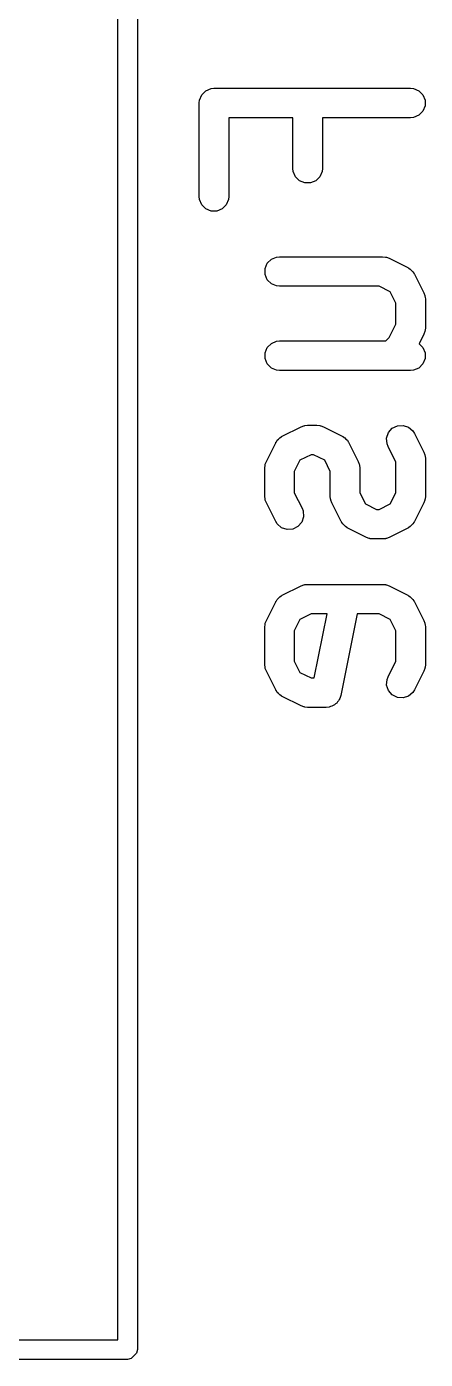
# Model space of a CAD drawing. Header units: inches. Extents: x 0.38 to 5.39, y 0.07 to 3.28.
# Drawn here: x 1.7064 to 1.7862, y 0.1654 to 0.4323 of the extents above; entities that cross this region are included whole.
import ezdxf

# ---------------------------------------------------------------- set-up
doc = ezdxf.new("R2010")
doc.units = ezdxf.units.IN
doc.header["$MEASUREMENT"] = 0
doc.layers.add('BLACK', color=250, linetype='CONTINUOUS')

msp = doc.modelspace()

# ---------------------------------------------------------------- linework, layer by layer
at = {"layer": 'BLACK', "linetype": 'CONTINUOUS'}
for p, q in [((1.72853, 0.55043), (1.72853, 0.16736)), ((1.72459, 0.16933), (1.72459, 0.54846)), ((1.74142, 0.41866), (1.74223, 0.41947)), ((1.74223, 0.41947), (1.7433, 0.41991)), ((1.7433, 0.41991), (1.74387, 0.41997)), ((1.74387, 0.41997), (1.78324, 0.41997)), ((1.78324, 0.41997), (1.78382, 0.41991)), ((1.78382, 0.41991), (1.78489, 0.41947)), ((1.78489, 0.41947), (1.7857, 0.41866)), ((1.74092, 0.41702), (1.74098, 0.41759)), ((1.74092, 0.39827), (1.74092, 0.41702)), ((1.74098, 0.41759), (1.74142, 0.41866)), ((1.7857, 0.41866), (1.78614, 0.41759)), ((1.78614, 0.41644), (1.7857, 0.41537)), ((1.78614, 0.41759), (1.78614, 0.41644)), ((1.75967, 0.41406), (1.74683, 0.41406)), ((1.74683, 0.41406), (1.74683, 0.39827)), ((1.75967, 0.40389), (1.75967, 0.41406)), ((1.78324, 0.41406), (1.76558, 0.41406)), ((1.76558, 0.41406), (1.76558, 0.40389)), ((1.78382, 0.41412), (1.78324, 0.41406)), ((1.78489, 0.41456), (1.78382, 0.41412)), ((1.7857, 0.41537), (1.78489, 0.41456)), ((1.75973, 0.40332), (1.75967, 0.40389)), ((1.76017, 0.40225), (1.75973, 0.40332)), ((1.76552, 0.40332), (1.76508, 0.40225)), ((1.76558, 0.40389), (1.76552, 0.40332)), ((1.76098, 0.40144), (1.76017, 0.40225)), ((1.76205, 0.401), (1.76098, 0.40144)), ((1.7632, 0.401), (1.76205, 0.401)), ((1.76426, 0.40144), (1.7632, 0.401)), ((1.76508, 0.40225), (1.76426, 0.40144)), ((1.74098, 0.39769), (1.74092, 0.39827)), ((1.74683, 0.39827), (1.74677, 0.39769)), ((1.74142, 0.39663), (1.74098, 0.39769)), ((1.74223, 0.39581), (1.74142, 0.39663)), ((1.7433, 0.39537), (1.74223, 0.39581)), ((1.74445, 0.39537), (1.7433, 0.39537)), ((1.74552, 0.39581), (1.74445, 0.39537)), ((1.74633, 0.39663), (1.74552, 0.39581)), ((1.74677, 0.39769), (1.74633, 0.39663)), ((1.7541, 0.38385), (1.75454, 0.38491)), ((1.75454, 0.38491), (1.75536, 0.38572)), ((1.75536, 0.38572), (1.75642, 0.38617)), ((1.75642, 0.38617), (1.757, 0.38622)), ((1.757, 0.38622), (1.77762, 0.38622)), ((1.77762, 0.38622), (1.7782, 0.38617)), ((1.7782, 0.38617), (1.77829, 0.38613)), ((1.77829, 0.38613), (1.7784, 0.38612)), ((1.7784, 0.38612), (1.77894, 0.38591)), ((1.77894, 0.38591), (1.78269, 0.38404)), ((1.7541, 0.38269), (1.7541, 0.38385)), ((1.75454, 0.38163), (1.7541, 0.38269)), ((1.78269, 0.38404), (1.78279, 0.38398)), ((1.78279, 0.38398), (1.78283, 0.38396)), ((1.78283, 0.38396), (1.78289, 0.38391)), ((1.78289, 0.38391), (1.78318, 0.38373)), ((1.78318, 0.38373), (1.78342, 0.38345)), ((1.78342, 0.38345), (1.7837, 0.38321)), ((1.7837, 0.38321), (1.78389, 0.38291)), ((1.78389, 0.38291), (1.78394, 0.38286)), ((1.78394, 0.38286), (1.78395, 0.38281)), ((1.78395, 0.38281), (1.78401, 0.38272)), ((1.78401, 0.38272), (1.78589, 0.37897)), ((1.75536, 0.38081), (1.75454, 0.38163)), ((1.75642, 0.38037), (1.75536, 0.38081)), ((1.757, 0.38032), (1.75642, 0.38037)), ((1.77692, 0.38032), (1.757, 0.38032)), ((1.77917, 0.37919), (1.77692, 0.38032)), ((1.78029, 0.37695), (1.77917, 0.37919)), ((1.78029, 0.37272), (1.78029, 0.37695)), ((1.78589, 0.37897), (1.78609, 0.37843)), ((1.78609, 0.37843), (1.7861, 0.37832)), ((1.7861, 0.37832), (1.78614, 0.37822)), ((1.78614, 0.37822), (1.7862, 0.37765)), ((1.7862, 0.37765), (1.7862, 0.37202)), ((1.77894, 0.37002), (1.78029, 0.37272)), ((1.78609, 0.37124), (1.78589, 0.3707)), ((1.7861, 0.37135), (1.78609, 0.37124)), ((1.78614, 0.37144), (1.7861, 0.37135)), ((1.7862, 0.37202), (1.78614, 0.37144)), ((1.75454, 0.36804), (1.75536, 0.36885)), ((1.75536, 0.36885), (1.75642, 0.36929)), ((1.75642, 0.36929), (1.757, 0.36935)), ((1.757, 0.36935), (1.77827, 0.36935)), ((1.77827, 0.36935), (1.77894, 0.37002)), ((1.78589, 0.3707), (1.78494, 0.3688)), ((1.78494, 0.3688), (1.7857, 0.36804)), ((1.7541, 0.36697), (1.75454, 0.36804)), ((1.7541, 0.36582), (1.7541, 0.36697)), ((1.75454, 0.36476), (1.7541, 0.36582)), ((1.7857, 0.36804), (1.78614, 0.36697)), ((1.78614, 0.36582), (1.7857, 0.36476)), ((1.78614, 0.36697), (1.78614, 0.36582)), ((1.75536, 0.36394), (1.75454, 0.36476)), ((1.75642, 0.3635), (1.75536, 0.36394)), ((1.757, 0.36344), (1.75642, 0.3635)), ((1.78324, 0.36344), (1.757, 0.36344)), ((1.78382, 0.3635), (1.78324, 0.36344)), ((1.78489, 0.36394), (1.78382, 0.3635)), ((1.7857, 0.36476), (1.78489, 0.36394)), ((1.7613, 0.35216), (1.76184, 0.35237)), ((1.76184, 0.35237), (1.76195, 0.35238)), ((1.76195, 0.35238), (1.76205, 0.35242)), ((1.76205, 0.35242), (1.76262, 0.35248)), ((1.76262, 0.35248), (1.7645, 0.35248)), ((1.7645, 0.35248), (1.76507, 0.35242)), ((1.76507, 0.35242), (1.76517, 0.35238)), ((1.76517, 0.35238), (1.76528, 0.35237)), ((1.76528, 0.35237), (1.76582, 0.35216)), ((1.77956, 0.35186), (1.78059, 0.35237)), ((1.78059, 0.35237), (1.78174, 0.35245)), ((1.78174, 0.35245), (1.78283, 0.35209)), ((1.75654, 0.34946), (1.75682, 0.3497)), ((1.75682, 0.3497), (1.75706, 0.34998)), ((1.75706, 0.34998), (1.75735, 0.35017)), ((1.75735, 0.35017), (1.75741, 0.35021)), ((1.75741, 0.35021), (1.75746, 0.35023)), ((1.75746, 0.35023), (1.75755, 0.35029)), ((1.75755, 0.35029), (1.7613, 0.35216)), ((1.76582, 0.35216), (1.76957, 0.35029)), ((1.76957, 0.35029), (1.76966, 0.35023)), ((1.76966, 0.35023), (1.76971, 0.35021)), ((1.76971, 0.35021), (1.76977, 0.35017)), ((1.76977, 0.35017), (1.77006, 0.34998)), ((1.77006, 0.34998), (1.7703, 0.3497)), ((1.7703, 0.3497), (1.77058, 0.34946)), ((1.77844, 0.34989), (1.7788, 0.35099)), ((1.77852, 0.34874), (1.77844, 0.34989)), ((1.7788, 0.35099), (1.77956, 0.35186)), ((1.78283, 0.35209), (1.7837, 0.35133)), ((1.7837, 0.35133), (1.78401, 0.35084)), ((1.78401, 0.35084), (1.78589, 0.34709)), ((1.75436, 0.34522), (1.75623, 0.34897)), ((1.75623, 0.34897), (1.75629, 0.34907)), ((1.75629, 0.34907), (1.75631, 0.34911)), ((1.75631, 0.34911), (1.75636, 0.34917)), ((1.75636, 0.34917), (1.75654, 0.34946)), ((1.77058, 0.34946), (1.77076, 0.34917)), ((1.77076, 0.34917), (1.77081, 0.34911)), ((1.77081, 0.34911), (1.77083, 0.34907)), ((1.77083, 0.34907), (1.77089, 0.34897)), ((1.77089, 0.34897), (1.77276, 0.34522)), ((1.77873, 0.3482), (1.77852, 0.34874)), ((1.78029, 0.34508), (1.77873, 0.3482)), ((1.78589, 0.34709), (1.78609, 0.34655)), ((1.75405, 0.3439), (1.7541, 0.34448)), ((1.7541, 0.34448), (1.75414, 0.34457)), ((1.75414, 0.34457), (1.75415, 0.34468)), ((1.75415, 0.34468), (1.75436, 0.34522)), ((1.76107, 0.34545), (1.75995, 0.3432)), ((1.76332, 0.34657), (1.76107, 0.34545)), ((1.7638, 0.34657), (1.76332, 0.34657)), ((1.76605, 0.34545), (1.7638, 0.34657)), ((1.76717, 0.3432), (1.76605, 0.34545)), ((1.77276, 0.34522), (1.77297, 0.34468)), ((1.77297, 0.34468), (1.77298, 0.34457)), ((1.77298, 0.34457), (1.77302, 0.34448)), ((1.77302, 0.34448), (1.77307, 0.3439)), ((1.78029, 0.33897), (1.78029, 0.34508)), ((1.78609, 0.34655), (1.7861, 0.34645)), ((1.7861, 0.34645), (1.78614, 0.34635)), ((1.78614, 0.34635), (1.7862, 0.34577)), ((1.7862, 0.34577), (1.7862, 0.33828)), ((1.75405, 0.33828), (1.75405, 0.3439)), ((1.75995, 0.3432), (1.75995, 0.33897)), ((1.76717, 0.33828), (1.76717, 0.3432)), ((1.77307, 0.3439), (1.77307, 0.33897)), ((1.7541, 0.3377), (1.75405, 0.33828)), ((1.75414, 0.3376), (1.7541, 0.3377)), ((1.75415, 0.3375), (1.75414, 0.3376)), ((1.75436, 0.33695), (1.75415, 0.3375)), ((1.75623, 0.33321), (1.75436, 0.33695)), ((1.75995, 0.33897), (1.76151, 0.33585)), ((1.76723, 0.3377), (1.76717, 0.33828)), ((1.76727, 0.3376), (1.76723, 0.3377)), ((1.76727, 0.3375), (1.76727, 0.3376)), ((1.76748, 0.33695), (1.76727, 0.3375)), ((1.76936, 0.33321), (1.76748, 0.33695)), ((1.77307, 0.33897), (1.7742, 0.33673)), ((1.7742, 0.33673), (1.77644, 0.3356)), ((1.77692, 0.3356), (1.77917, 0.33673)), ((1.77917, 0.33673), (1.78029, 0.33897)), ((1.78589, 0.33695), (1.78401, 0.33321)), ((1.78609, 0.3375), (1.78589, 0.33695)), ((1.7861, 0.3376), (1.78609, 0.3375)), ((1.78614, 0.3377), (1.7861, 0.3376)), ((1.7862, 0.33828), (1.78614, 0.3377)), ((1.7618, 0.33416), (1.76144, 0.33306)), ((1.76151, 0.33585), (1.76172, 0.33531)), ((1.76172, 0.33531), (1.7618, 0.33416)), ((1.77644, 0.3356), (1.77692, 0.3356)), ((1.75654, 0.33272), (1.75623, 0.33321)), ((1.75741, 0.33196), (1.75654, 0.33272)), ((1.7585, 0.3316), (1.75741, 0.33196)), ((1.75965, 0.33168), (1.7585, 0.3316)), ((1.76068, 0.33219), (1.75965, 0.33168)), ((1.76144, 0.33306), (1.76068, 0.33219)), ((1.76942, 0.33311), (1.76936, 0.33321)), ((1.76943, 0.33306), (1.76942, 0.33311)), ((1.76948, 0.33301), (1.76943, 0.33306)), ((1.76966, 0.33272), (1.76948, 0.33301)), ((1.76994, 0.33247), (1.76966, 0.33272)), ((1.77019, 0.33219), (1.76994, 0.33247)), ((1.77048, 0.33201), (1.77019, 0.33219)), ((1.77053, 0.33196), (1.77048, 0.33201)), ((1.77058, 0.33195), (1.77053, 0.33196)), ((1.77068, 0.33188), (1.77058, 0.33195)), ((1.77443, 0.33001), (1.77068, 0.33188)), ((1.78269, 0.33188), (1.77894, 0.33001)), ((1.78279, 0.33195), (1.78269, 0.33188)), ((1.78283, 0.33196), (1.78279, 0.33195)), ((1.78289, 0.33201), (1.78283, 0.33196)), ((1.78318, 0.33219), (1.78289, 0.33201)), ((1.78342, 0.33247), (1.78318, 0.33219)), ((1.7837, 0.33272), (1.78342, 0.33247)), ((1.78389, 0.33301), (1.7837, 0.33272)), ((1.78394, 0.33306), (1.78389, 0.33301)), ((1.78395, 0.33311), (1.78394, 0.33306)), ((1.78401, 0.33321), (1.78395, 0.33311)), ((1.77497, 0.3298), (1.77443, 0.33001)), ((1.77507, 0.3298), (1.77497, 0.3298)), ((1.77517, 0.32975), (1.77507, 0.3298)), ((1.77575, 0.3297), (1.77517, 0.32975)), ((1.77762, 0.3297), (1.77575, 0.3297)), ((1.7782, 0.32975), (1.77762, 0.3297)), ((1.77829, 0.3298), (1.7782, 0.32975)), ((1.7784, 0.3298), (1.77829, 0.3298)), ((1.77894, 0.33001), (1.7784, 0.3298)), ((1.7613, 0.32029), (1.76184, 0.3205)), ((1.76184, 0.3205), (1.76195, 0.32051)), ((1.76195, 0.32051), (1.76205, 0.32055)), ((1.76205, 0.32055), (1.76262, 0.32061)), ((1.76262, 0.32061), (1.77762, 0.32061)), ((1.77762, 0.32061), (1.7782, 0.32055)), ((1.7782, 0.32055), (1.77829, 0.32051)), ((1.77829, 0.32051), (1.7784, 0.3205)), ((1.7784, 0.3205), (1.77894, 0.32029)), ((1.75654, 0.31759), (1.75682, 0.31783)), ((1.75682, 0.31783), (1.75706, 0.31811)), ((1.75706, 0.31811), (1.75735, 0.31829)), ((1.75735, 0.31829), (1.75741, 0.31834)), ((1.75741, 0.31834), (1.75746, 0.31836)), ((1.75746, 0.31836), (1.75755, 0.31842)), ((1.75755, 0.31842), (1.7613, 0.32029)), ((1.77894, 0.32029), (1.78269, 0.31842)), ((1.78269, 0.31842), (1.78279, 0.31836)), ((1.78279, 0.31836), (1.78283, 0.31834)), ((1.78283, 0.31834), (1.78289, 0.31829)), ((1.78289, 0.31829), (1.78318, 0.31811)), ((1.78318, 0.31811), (1.78342, 0.31783)), ((1.78342, 0.31783), (1.7837, 0.31759)), ((1.75436, 0.31335), (1.75623, 0.3171)), ((1.75623, 0.3171), (1.75629, 0.31719)), ((1.75629, 0.31719), (1.75631, 0.31724)), ((1.75631, 0.31724), (1.75636, 0.3173)), ((1.75636, 0.3173), (1.75654, 0.31759)), ((1.7837, 0.31759), (1.78389, 0.3173)), ((1.78389, 0.3173), (1.78394, 0.31724)), ((1.78394, 0.31724), (1.78395, 0.31719)), ((1.78395, 0.31719), (1.78401, 0.3171)), ((1.78401, 0.3171), (1.78589, 0.31335)), ((1.75405, 0.31203), (1.7541, 0.3126)), ((1.7541, 0.3126), (1.75414, 0.3127)), ((1.75414, 0.3127), (1.75415, 0.31281)), ((1.75415, 0.31281), (1.75436, 0.31335)), ((1.76107, 0.31358), (1.75995, 0.31133)), ((1.76332, 0.3147), (1.76107, 0.31358)), ((1.76652, 0.3147), (1.76332, 0.3147)), ((1.76395, 0.30186), (1.76652, 0.3147)), ((1.77254, 0.3147), (1.76927, 0.29833)), ((1.77692, 0.3147), (1.77254, 0.3147)), ((1.77917, 0.31358), (1.77692, 0.3147)), ((1.78029, 0.31133), (1.77917, 0.31358)), ((1.78589, 0.31335), (1.78609, 0.31281)), ((1.78609, 0.31281), (1.7861, 0.3127)), ((1.7861, 0.3127), (1.78614, 0.3126)), ((1.78614, 0.3126), (1.7862, 0.31203)), ((1.75405, 0.30453), (1.75405, 0.31203)), ((1.75995, 0.31133), (1.75995, 0.30523)), ((1.78029, 0.30523), (1.78029, 0.31133)), ((1.7862, 0.31203), (1.7862, 0.30453)), ((1.7541, 0.30395), (1.75405, 0.30453)), ((1.75995, 0.30523), (1.76107, 0.30298)), ((1.77873, 0.3021), (1.78029, 0.30523)), ((1.7862, 0.30453), (1.78614, 0.30395)), ((1.75414, 0.30386), (1.7541, 0.30395)), ((1.75415, 0.30375), (1.75414, 0.30386)), ((1.75436, 0.30321), (1.75415, 0.30375)), ((1.75623, 0.29946), (1.75436, 0.30321)), ((1.76107, 0.30298), (1.76332, 0.30186)), ((1.76332, 0.30186), (1.76395, 0.30186)), ((1.77852, 0.30156), (1.77873, 0.3021)), ((1.78589, 0.30321), (1.78401, 0.29946)), ((1.78609, 0.30375), (1.78589, 0.30321)), ((1.7861, 0.30386), (1.78609, 0.30375)), ((1.78614, 0.30395), (1.7861, 0.30386)), ((1.75629, 0.29936), (1.75623, 0.29946)), ((1.75631, 0.29932), (1.75629, 0.29936)), ((1.75636, 0.29926), (1.75631, 0.29932)), ((1.75654, 0.29897), (1.75636, 0.29926)), ((1.75682, 0.29873), (1.75654, 0.29897)), ((1.77844, 0.30041), (1.77852, 0.30156)), ((1.7788, 0.29932), (1.77844, 0.30041)), ((1.77956, 0.29845), (1.7788, 0.29932)), ((1.7837, 0.29897), (1.78283, 0.29821)), ((1.78401, 0.29946), (1.7837, 0.29897)), ((1.75706, 0.29845), (1.75682, 0.29873)), ((1.75735, 0.29826), (1.75706, 0.29845)), ((1.75741, 0.29821), (1.75735, 0.29826)), ((1.75746, 0.2982), (1.75741, 0.29821)), ((1.75755, 0.29814), (1.75746, 0.2982)), ((1.7613, 0.29626), (1.75755, 0.29814)), ((1.76774, 0.29634), (1.7675, 0.29618)), ((1.76801, 0.29645), (1.76774, 0.29634)), ((1.76822, 0.29665), (1.76801, 0.29645)), ((1.76846, 0.29682), (1.76822, 0.29665)), ((1.76862, 0.29706), (1.76846, 0.29682)), ((1.76883, 0.29726), (1.76862, 0.29706)), ((1.76894, 0.29753), (1.76883, 0.29726)), ((1.7691, 0.29777), (1.76894, 0.29753)), ((1.76927, 0.29833), (1.7691, 0.29777)), ((1.78059, 0.29793), (1.77956, 0.29845)), ((1.78174, 0.29785), (1.78059, 0.29793)), ((1.78283, 0.29821), (1.78174, 0.29785)), ((1.76184, 0.29606), (1.7613, 0.29626)), ((1.76195, 0.29605), (1.76184, 0.29606)), ((1.76205, 0.29601), (1.76195, 0.29605)), ((1.76262, 0.29595), (1.76205, 0.29601)), ((1.76637, 0.29595), (1.76262, 0.29595)), ((1.76695, 0.29601), (1.76637, 0.29595)), ((1.76637, 0.29595), (1.76637, 0.29595)), ((1.76722, 0.29612), (1.76695, 0.29601)), ((1.7675, 0.29618), (1.76722, 0.29612)), ((1.5305, 0.16933), (1.72459, 0.16933)), ((1.72731, 0.16554), (1.72656, 0.16539)), ((1.72838, 0.16661), (1.72731, 0.16554)), ((1.72853, 0.16736), (1.72838, 0.16661)), ((1.72656, 0.16539), (1.52853, 0.16539))]:
    msp.add_line(p, q, dxfattribs=at)

doc.saveas('drawing.dxf')
